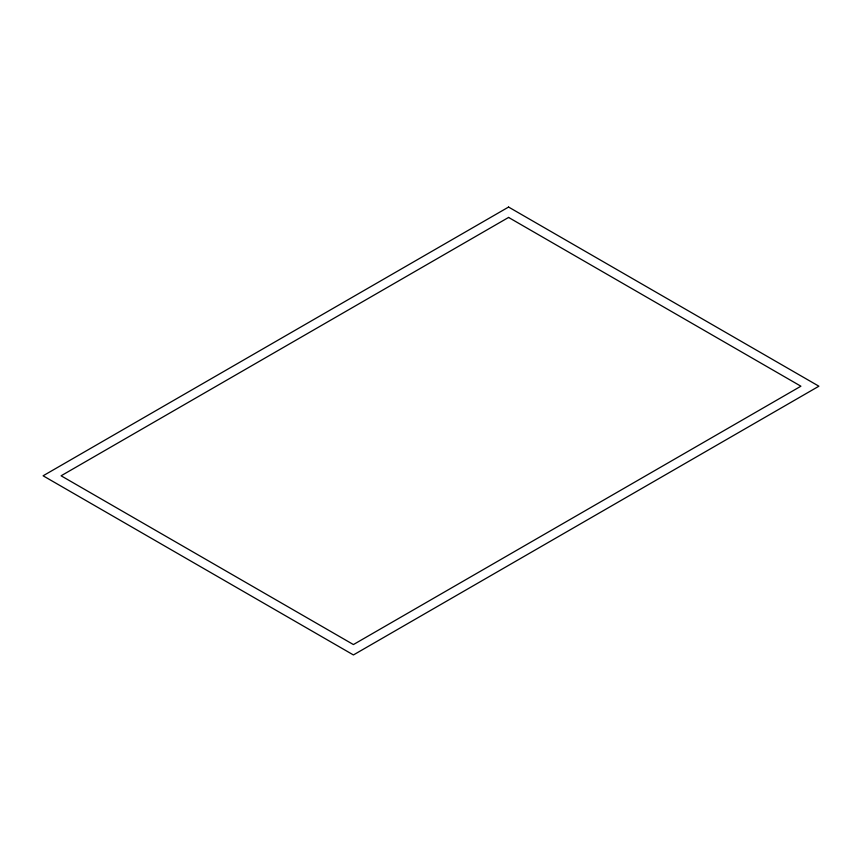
<?xml version="1.0" encoding="UTF-8"?>
<svg xmlns="http://www.w3.org/2000/svg" width="862" height="862" viewBox="0 0 862 862"><rect width="100%" height="100%" fill="white"/><g stroke="black" fill="none" stroke-linecap="round" stroke-linejoin="round"><path stroke-width="1.29" d="M508.58 207.052L43.1 475.792L353.42 654.948L818.9 386.208L508.58 207.052M508.58 217.439L61.094 475.792L353.42 644.561L800.906 386.208L508.58 217.439"/></g></svg>
